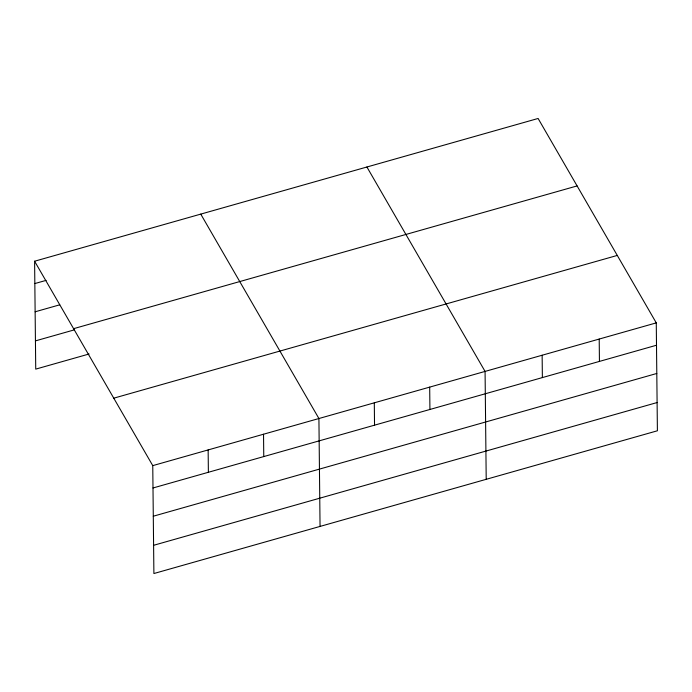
<?xml version="1.0" encoding="UTF-8"?>
<svg xmlns="http://www.w3.org/2000/svg" width="692" height="692" viewBox="0 0 692 692"><rect width="100%" height="100%" fill="white"/><g stroke="black" fill="none" stroke-linecap="round" stroke-linejoin="round"><path stroke-width="1.04" d="M34.6 261.221L538.108 118.47L656.267 322.879L657.4 430.779L153.892 573.53L152.759 465.629L34.6 261.221L35.733 369.121L89.069 354.001M34.834 283.564L46.113 280.372M35.128 311.798L59.746 304.817M73.594 328.674L577.102 185.923M35.43 340.888L74.407 329.842M113.765 398.177L617.281 255.426M152.759 465.629L656.267 322.879M152.993 487.981L656.5 345.23M153.287 516.215L656.803 373.464M153.598 545.305L657.106 402.545M366.916 167.006L485.075 371.414L486.208 479.314M200.758 214.113L318.917 418.522L320.05 526.422M599.203 339.063L599.436 361.406M542.139 355.238L542.372 377.59M429.689 387.122L429.922 409.465M374.303 402.822L374.536 425.173M263.531 434.23L263.764 456.573M208.145 449.93L208.379 472.281"/></g></svg>
